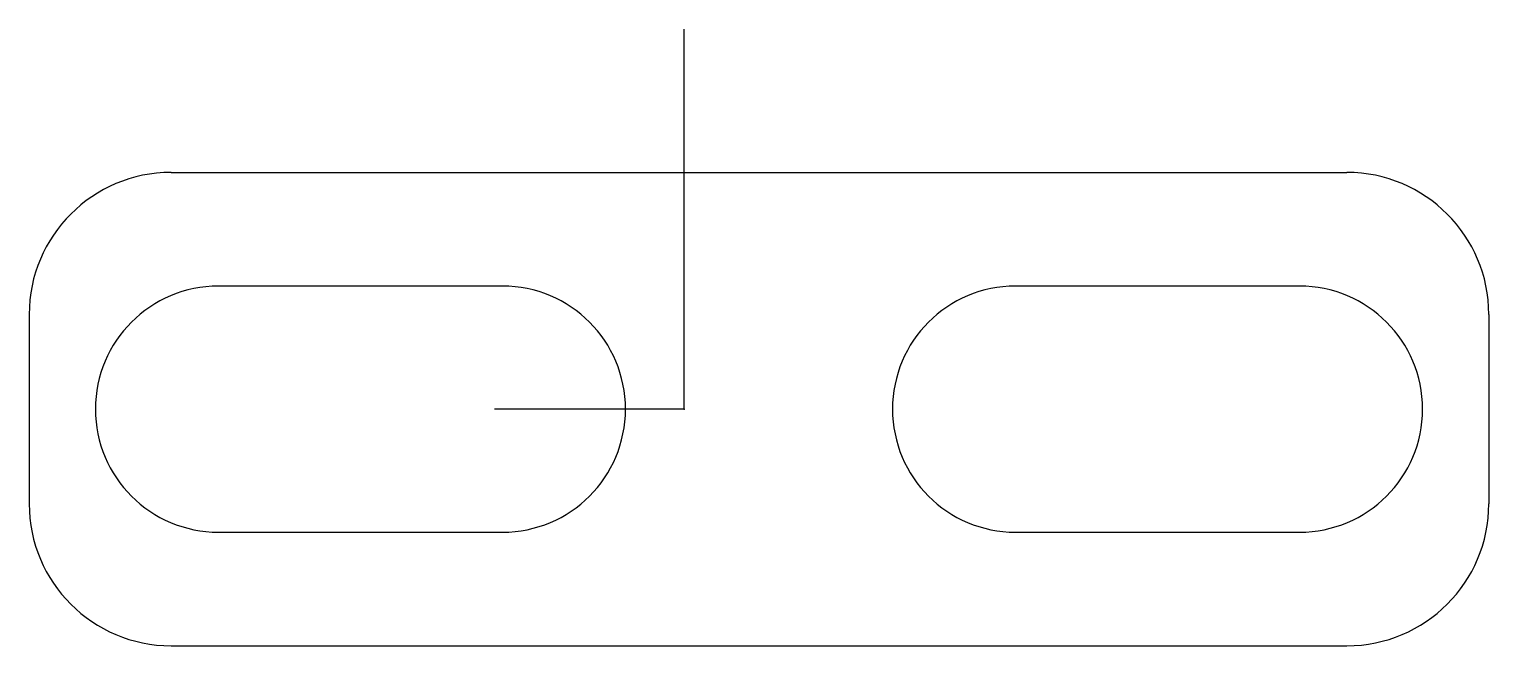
# Model space of a CAD drawing. Header units: millimetres. Extents: x -13.8 to 17, y -5 to 8.
import ezdxf

# ---------------------------------------------------------------- set-up
doc = ezdxf.new("R2010")
doc.units = ezdxf.units.MM
doc.header["$PDSIZE"] = -1

msp = doc.modelspace()

# ---------------------------------------------------------------- linework, layer by layer
at = {"color": 7, "linetype": 'Continuous'}
for q in [(0, 8.026), (-4.013, 0)]:
    msp.add_line((0, 0), q, dxfattribs=at)
at = {"color": 7, "linetype": 'Continuous', "lineweight": 25}
for p, q in [((-10.842, 5), (14, 5)), ((-3.842, 2.6), (-9.842, 2.6)), ((13, 2.6), (7, 2.6)), ((-13.842, 2), (-13.842, -2)), ((17, 2), (17, -2)), ((-9.842, -2.6), (-3.842, -2.6)), ((7, -2.6), (13, -2.6)), ((-10.842, -5), (14, -5))]:
    msp.add_line(p, q, dxfattribs=at)
for centre, radius, start, end in [((-10.842, 2), 3, 90, 180), ((14, 2), 3, 0, 90), ((-9.842, 0), 2.6, 90, 270), ((-3.842, 0), 2.6, 270, 90), ((7, 0), 2.6, 90, 270), ((13, 0), 2.6, 270, 90), ((-10.842, -2), 3, 180, 270), ((14, -2), 3, 270, 0)]:
    msp.add_arc(centre, radius, start, end, dxfattribs=at)
at = {"color": 7, "linetype": 'Continuous'}
msp.add_point((0, 0), dxfattribs=at)

doc.saveas('drawing.dxf')
